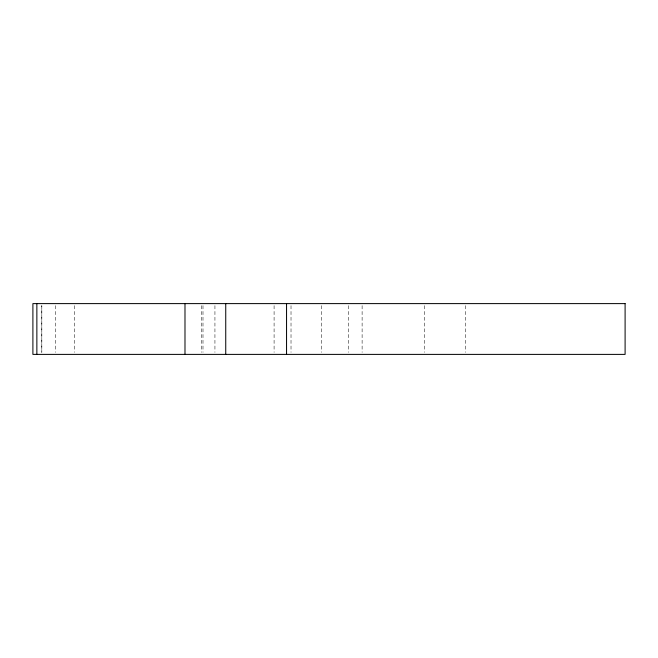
<?xml version="1.0" encoding="UTF-8"?>
<svg xmlns="http://www.w3.org/2000/svg" width="658" height="658" viewBox="0 0 658 658"><rect width="100%" height="100%" fill="white"/><g stroke="black" fill="none" stroke-linecap="round" stroke-linejoin="round"><path stroke-width="0.49" stroke-dasharray="3.29 2.47" d="M465.37 305.641L465.37 352.359M424.747 305.641L424.747 352.359M362.114 305.641L362.114 352.359M348.592 305.641L348.592 352.359M321.491 305.641L321.491 352.359M291.017 305.641L291.017 352.359M274.09 305.641L274.09 352.359M214.936 305.641L214.936 352.359M202.993 305.641L202.993 352.359M201.397 305.641L201.397 352.359M74.346 305.641L74.346 352.359M55.346 305.641L55.346 352.359M41.808 305.641L41.808 352.359L41.808 305.641"/><path stroke-width="0.99" d="M225.743 354.391L225.743 303.609M286.551 303.609L286.551 354.391M184.988 303.609L184.988 354.391M36.864 303.609L36.864 354.391M625.1 303.609L32.9 303.609L32.9 354.391L625.1 354.391L625.1 303.609"/></g></svg>
